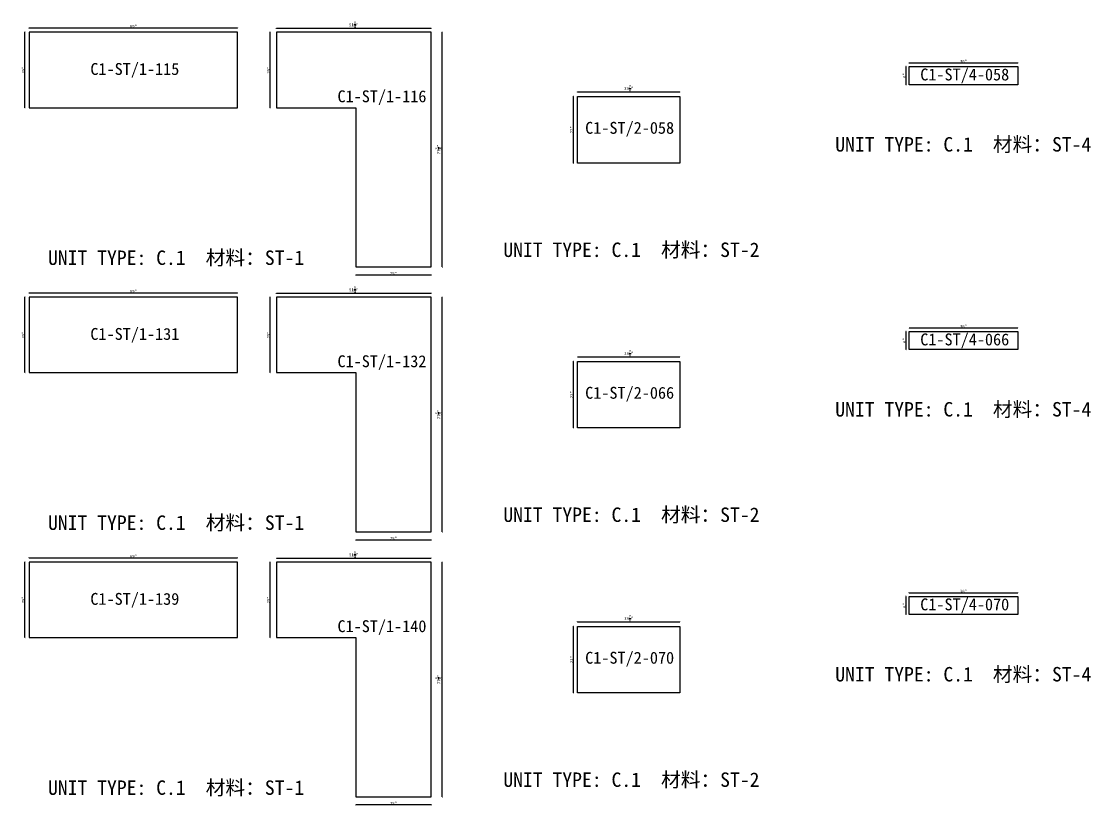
# Model space of a CAD drawing. Header units: millimetres. Extents: x -46962 to 137822, y -48342 to 2116.
# Drawn here: x 114689 to 123684, y -43883 to -37283 of the extents above; entities that cross this region are included whole.
import ezdxf
from ezdxf.enums import TextEntityAlignment as Align

# ---------------------------------------------------------------- set-up
doc = ezdxf.new("R2010")
doc.units = ezdxf.units.MM
doc.layers.add('COUNTERTOP_NUMBER', color=3, linetype='Continuous')
doc.layers.add('COUNTERTOPS', color=7, linetype='Continuous')
doc.styles.add('样式 1', font='')
doc.styles.get('样式 1').set_extended_font_data('NSimSun')
doc.dimstyles.new('副本 ISO-25', dxfattribs={"dimtxt": 25, "dimasz": 10, "dimexe": 1.5, "dimexo": 0.5, "dimtad": 1, "dimlfac": 0.03937, "dimlunit": 5, "dimtxsty": '样式 1', "dimblk": 'ARCHTICK', "dimcen": 2.5, "dimclrd": 256, "dimclrt": 1, "dimazin": 3, "dimtfac": 1, "dimtmove": 0, "dimatfit": 3, "dimfxlon": 1})

# ---------------------------------------------------------------- blocks, each defined once
blk = doc.blocks.new('_ArchTick')
at = {"color": 0, "linetype": 'ByBlock', "const_width": 0.15}
blk.add_lwpolyline([(-0.5, -0.5), (0.5, 0.5)], dxfattribs=at)
blk = doc.blocks.new('*D2062')
at = {"color": 0, "lineweight": -2, "transparency": 16777216}
for p, q in [((114719.8, -37374.9), (114717.3, -37374.9)), ((114719.8, -38009.9), (114717.3, -38009.9))]:
    blk.add_line(p, q, dxfattribs=at)
at = {"lineweight": -2, "transparency": 16777216}
blk.add_line((114718.8, -38009.9), (114718.8, -37374.9), dxfattribs=at)
at = {"layer": 'Defpoints', "color": 0, "transparency": 16777216}
for p in [(114718.8, -37374.9), (114755.8, -37374.9), (114755.8, -38009.9)]:
    blk.add_point(p, dxfattribs=at)
at = {"lineweight": -2, "transparency": 16777216, "xscale": 10, "yscale": 10, "zscale": 10}
for p, rotation in [((114718.8, -37374.9), 90), ((114718.8, -38009.9), 270)]:
    blk.add_blockref('_ArchTick', p, dxfattribs=dict(at, rotation=rotation))
at = {"color": 1, "transparency": 16777216, "insert": (114705.7, -37692.4), "char_height": 25, "attachment_point": 5, "rotation": 90, "style": '样式 1'}
blk.add_mtext('\\A1;25"', dxfattribs=at)
blk = doc.blocks.new('*D2063')
at = {"color": 0, "lineweight": -2, "transparency": 16777216}
for p, q in [((114755.8, -37339.6), (114755.8, -37337.1)), ((116508.4, -37339.6), (116508.4, -37337.1))]:
    blk.add_line(p, q, dxfattribs=at)
at = {"lineweight": -2, "transparency": 16777216}
blk.add_line((114755.8, -37338.6), (116508.4, -37338.6), dxfattribs=at)
at = {"layer": 'Defpoints', "color": 0, "transparency": 16777216}
for p in [(114755.8, -37374.9), (116508.4, -37338.6), (116508.4, -37374.9)]:
    blk.add_point(p, dxfattribs=at)
at = {"lineweight": -2, "transparency": 16777216, "xscale": 10, "yscale": 10, "zscale": 10, "rotation": 180}
blk.add_blockref('_ArchTick', (114755.8, -37338.6), dxfattribs=at)
at = {"lineweight": -2, "transparency": 16777216, "xscale": 10, "yscale": 10, "zscale": 10}
blk.add_blockref('_ArchTick', (116508.4, -37338.6), dxfattribs=at)
at = {"color": 1, "transparency": 16777216, "insert": (115632.1, -37325.5), "char_height": 25, "attachment_point": 5, "style": '样式 1'}
blk.add_mtext('\\A1;69"', dxfattribs=at)
blk = doc.blocks.new('*D2064')
at = {"color": 0, "lineweight": -2, "transparency": 16777216}
for p, q in [((116834.7, -37342.8), (116834.7, -37340.3)), ((118136.4, -37342.8), (118136.4, -37340.3))]:
    blk.add_line(p, q, dxfattribs=at)
at = {"lineweight": -2, "transparency": 16777216}
blk.add_line((116834.7, -37341.8), (118136.4, -37341.8), dxfattribs=at)
at = {"layer": 'Defpoints', "color": 0, "transparency": 16777216}
for p in [(116834.7, -37374.9), (118136.4, -37341.8), (118136.4, -37374.9)]:
    blk.add_point(p, dxfattribs=at)
at = {"lineweight": -2, "transparency": 16777216, "xscale": 10, "yscale": 10, "zscale": 10, "rotation": 180}
blk.add_blockref('_ArchTick', (116834.7, -37341.8), dxfattribs=at)
at = {"lineweight": -2, "transparency": 16777216, "xscale": 10, "yscale": 10, "zscale": 10}
blk.add_blockref('_ArchTick', (118136.4, -37341.8), dxfattribs=at)
at = {"color": 1, "transparency": 16777216, "insert": (117485.5, -37312.8), "char_height": 25, "attachment_point": 5, "style": '样式 1'}
blk.add_mtext('\\A1;51{\\H1x;\\S1/4;}"', dxfattribs=at)
blk = doc.blocks.new('*D2065')
at = {"color": 0, "lineweight": -2, "transparency": 16777216}
for p, q in [((116782.2, -37374.9), (116779.7, -37374.9)), ((116782.2, -38009.9), (116779.7, -38009.9))]:
    blk.add_line(p, q, dxfattribs=at)
at = {"lineweight": -2, "transparency": 16777216}
blk.add_line((116781.2, -38009.9), (116781.2, -37374.9), dxfattribs=at)
at = {"layer": 'Defpoints', "color": 0, "transparency": 16777216}
for p in [(116781.2, -37374.9), (116834.7, -37374.9), (116834.7, -38009.9)]:
    blk.add_point(p, dxfattribs=at)
at = {"lineweight": -2, "transparency": 16777216, "xscale": 10, "yscale": 10, "zscale": 10}
for p, rotation in [((116781.2, -37374.9), 90), ((116781.2, -38009.9), 270)]:
    blk.add_blockref('_ArchTick', p, dxfattribs=dict(at, rotation=rotation))
at = {"color": 1, "transparency": 16777216, "insert": (116768.1, -37692.4), "char_height": 25, "attachment_point": 5, "rotation": 90, "style": '样式 1'}
blk.add_mtext('\\A1;25"', dxfattribs=at)
blk = doc.blocks.new('*D2066')
at = {"color": 0, "lineweight": -2, "transparency": 16777216}
for p, q in [((117501.4, -39417.2), (117501.4, -39419.7)), ((118136.4, -39417.2), (118136.4, -39419.7))]:
    blk.add_line(p, q, dxfattribs=at)
at = {"lineweight": -2, "transparency": 16777216}
blk.add_line((118136.4, -39418.2), (117501.4, -39418.2), dxfattribs=at)
at = {"layer": 'Defpoints', "color": 0, "transparency": 16777216}
for p in [(117501.4, -39349.8), (118136.4, -39349.8), (117501.4, -39418.2)]:
    blk.add_point(p, dxfattribs=at)
at = {"lineweight": -2, "transparency": 16777216, "xscale": 10, "yscale": 10, "zscale": 10, "rotation": 180}
blk.add_blockref('_ArchTick', (117501.4, -39418.2), dxfattribs=at)
at = {"lineweight": -2, "transparency": 16777216, "xscale": 10, "yscale": 10, "zscale": 10}
blk.add_blockref('_ArchTick', (118136.4, -39418.2), dxfattribs=at)
at = {"color": 1, "transparency": 16777216, "insert": (117818.9, -39405.1), "char_height": 25, "attachment_point": 5, "style": '样式 1'}
blk.add_mtext('\\A1;25"', dxfattribs=at)
blk = doc.blocks.new('*D2067')
at = {"color": 0, "lineweight": -2, "transparency": 16777216}
for p, q in [((118228.6, -37374.9), (118231.1, -37374.9)), ((118228.6, -39349.8), (118231.1, -39349.8))]:
    blk.add_line(p, q, dxfattribs=at)
at = {"lineweight": -2, "transparency": 16777216}
blk.add_line((118229.6, -39349.8), (118229.6, -37374.9), dxfattribs=at)
at = {"layer": 'Defpoints', "color": 0, "transparency": 16777216}
for p in [(118136.4, -37374.9), (118229.6, -37374.9), (118136.4, -39349.8)]:
    blk.add_point(p, dxfattribs=at)
at = {"lineweight": -2, "transparency": 16777216, "xscale": 10, "yscale": 10, "zscale": 10}
for p, rotation in [((118229.6, -37374.9), 90), ((118229.6, -39349.8), 270)]:
    blk.add_blockref('_ArchTick', p, dxfattribs=dict(at, rotation=rotation))
at = {"color": 1, "transparency": 16777216, "insert": (118200.5, -38362.4), "char_height": 25, "attachment_point": 5, "rotation": 90, "style": '样式 1'}
blk.add_mtext('\\A1;77{\\H1x;\\S3/4;}"', dxfattribs=at)
blk = doc.blocks.new('*D2068')
at = {"color": 0, "lineweight": -2, "transparency": 16777216}
for p, q in [((119368.3, -37878.1), (119368.3, -37875.6)), ((120228.7, -37878.1), (120228.7, -37875.6))]:
    blk.add_line(p, q, dxfattribs=at)
at = {"lineweight": -2, "transparency": 16777216}
blk.add_line((119368.3, -37877.1), (120228.7, -37877.1), dxfattribs=at)
at = {"layer": 'Defpoints', "color": 0, "transparency": 16777216}
for p in [(119368.3, -37916.5), (120228.7, -37877.1), (120228.7, -37916.5)]:
    blk.add_point(p, dxfattribs=at)
at = {"lineweight": -2, "transparency": 16777216, "xscale": 10, "yscale": 10, "zscale": 10, "rotation": 180}
blk.add_blockref('_ArchTick', (119368.3, -37877.1), dxfattribs=at)
at = {"lineweight": -2, "transparency": 16777216, "xscale": 10, "yscale": 10, "zscale": 10}
blk.add_blockref('_ArchTick', (120228.7, -37877.1), dxfattribs=at)
at = {"color": 1, "transparency": 16777216, "insert": (119798.5, -37848), "char_height": 25, "attachment_point": 5, "style": '样式 1'}
blk.add_mtext('\\A1;33{\\H1x;\\S7/8;}"', dxfattribs=at)
blk = doc.blocks.new('*D2069')
at = {"color": 0, "lineweight": -2, "transparency": 16777216}
for p, q in [((119332.7, -37916.5), (119330.2, -37916.5)), ((119332.7, -38475.3), (119330.2, -38475.3))]:
    blk.add_line(p, q, dxfattribs=at)
at = {"lineweight": -2, "transparency": 16777216}
blk.add_line((119331.7, -37916.5), (119331.7, -38475.3), dxfattribs=at)
at = {"layer": 'Defpoints', "color": 0, "transparency": 16777216}
for p in [(119368.3, -37916.5), (119331.7, -38475.3), (119368.3, -38475.3)]:
    blk.add_point(p, dxfattribs=at)
at = {"lineweight": -2, "transparency": 16777216, "xscale": 10, "yscale": 10, "zscale": 10}
for p, rotation in [((119331.7, -37916.5), 90), ((119331.7, -38475.3), 270)]:
    blk.add_blockref('_ArchTick', p, dxfattribs=dict(at, rotation=rotation))
at = {"color": 1, "transparency": 16777216, "insert": (119318.5, -38195.9), "char_height": 25, "attachment_point": 5, "rotation": 90, "style": '样式 1'}
blk.add_mtext('\\A1;22"', dxfattribs=at)
blk = doc.blocks.new('*D2070')
at = {"color": 0, "lineweight": -2, "transparency": 16777216}
for p, q in [((122157.1, -37633.9), (122157.1, -37631.4)), ((123071.5, -37633.9), (123071.5, -37631.4))]:
    blk.add_line(p, q, dxfattribs=at)
at = {"lineweight": -2, "transparency": 16777216}
blk.add_line((122157.1, -37632.9), (123071.5, -37632.9), dxfattribs=at)
at = {"layer": 'Defpoints', "color": 0, "transparency": 16777216}
for p in [(122157.1, -37663.7), (123071.5, -37632.9), (123071.5, -37663.7)]:
    blk.add_point(p, dxfattribs=at)
at = {"lineweight": -2, "transparency": 16777216, "xscale": 10, "yscale": 10, "zscale": 10, "rotation": 180}
blk.add_blockref('_ArchTick', (122157.1, -37632.9), dxfattribs=at)
at = {"lineweight": -2, "transparency": 16777216, "xscale": 10, "yscale": 10, "zscale": 10}
blk.add_blockref('_ArchTick', (123071.5, -37632.9), dxfattribs=at)
at = {"color": 1, "transparency": 16777216, "insert": (122614.3, -37619.8), "char_height": 25, "attachment_point": 5, "style": '样式 1'}
blk.add_mtext('\\A1;36"', dxfattribs=at)
blk = doc.blocks.new('*D2071')
at = {"color": 0, "lineweight": -2, "transparency": 16777216}
for p, q in [((122132.3, -37663.7), (122129.8, -37663.7)), ((122132.3, -37816.1), (122129.8, -37816.1))]:
    blk.add_line(p, q, dxfattribs=at)
at = {"lineweight": -2, "transparency": 16777216}
blk.add_line((122131.3, -37816.1), (122131.3, -37663.7), dxfattribs=at)
at = {"layer": 'Defpoints', "color": 0, "transparency": 16777216}
for p in [(122131.3, -37663.7), (122157.1, -37663.7), (122157.1, -37816.1)]:
    blk.add_point(p, dxfattribs=at)
at = {"lineweight": -2, "transparency": 16777216, "xscale": 10, "yscale": 10, "zscale": 10}
for p, rotation in [((122131.3, -37663.7), 90), ((122131.3, -37816.1), 270)]:
    blk.add_blockref('_ArchTick', p, dxfattribs=dict(at, rotation=rotation))
at = {"color": 1, "transparency": 16777216, "insert": (122118.1, -37739.9), "char_height": 25, "attachment_point": 5, "rotation": 90, "style": '样式 1'}
blk.add_mtext('\\A1;6"', dxfattribs=at)
blk = doc.blocks.new('*D1708')
at = {"color": 0, "lineweight": -2, "transparency": 16777216}
for p, q in [((114719.8, -39604.5), (114717.3, -39604.5)), ((114719.8, -40239.5), (114717.3, -40239.5))]:
    blk.add_line(p, q, dxfattribs=at)
at = {"lineweight": -2, "transparency": 16777216}
blk.add_line((114718.8, -40239.5), (114718.8, -39604.5), dxfattribs=at)
at = {"layer": 'Defpoints', "color": 0, "transparency": 16777216}
for p in [(114718.8, -39604.5), (114755.8, -39604.5), (114755.8, -40239.5)]:
    blk.add_point(p, dxfattribs=at)
at = {"lineweight": -2, "transparency": 16777216, "xscale": 10, "yscale": 10, "zscale": 10}
for p, rotation in [((114718.8, -39604.5), 90), ((114718.8, -40239.5), 270)]:
    blk.add_blockref('_ArchTick', p, dxfattribs=dict(at, rotation=rotation))
at = {"color": 1, "transparency": 16777216, "insert": (114705.7, -39922), "char_height": 25, "attachment_point": 5, "rotation": 90, "style": '样式 1'}
blk.add_mtext('\\A1;25"', dxfattribs=at)
blk = doc.blocks.new('*D1709')
at = {"color": 0, "lineweight": -2, "transparency": 16777216}
for p, q in [((114755.8, -39569.2), (114755.8, -39566.7)), ((116508.4, -39569.2), (116508.4, -39566.7))]:
    blk.add_line(p, q, dxfattribs=at)
at = {"lineweight": -2, "transparency": 16777216}
blk.add_line((114755.8, -39568.2), (116508.4, -39568.2), dxfattribs=at)
at = {"layer": 'Defpoints', "color": 0, "transparency": 16777216}
for p in [(116508.4, -39568.2), (114755.8, -39604.5), (116508.4, -39604.5)]:
    blk.add_point(p, dxfattribs=at)
at = {"lineweight": -2, "transparency": 16777216, "xscale": 10, "yscale": 10, "zscale": 10, "rotation": 180}
blk.add_blockref('_ArchTick', (114755.8, -39568.2), dxfattribs=at)
at = {"lineweight": -2, "transparency": 16777216, "xscale": 10, "yscale": 10, "zscale": 10}
blk.add_blockref('_ArchTick', (116508.4, -39568.2), dxfattribs=at)
at = {"color": 1, "transparency": 16777216, "insert": (115632.1, -39555), "char_height": 25, "attachment_point": 5, "style": '样式 1'}
blk.add_mtext('\\A1;69"', dxfattribs=at)
blk = doc.blocks.new('*D1710')
at = {"color": 0, "lineweight": -2, "transparency": 16777216}
for p, q in [((116834.7, -39572.4), (116834.7, -39569.9)), ((118136.4, -39572.4), (118136.4, -39569.9))]:
    blk.add_line(p, q, dxfattribs=at)
at = {"lineweight": -2, "transparency": 16777216}
blk.add_line((116834.7, -39571.4), (118136.4, -39571.4), dxfattribs=at)
at = {"layer": 'Defpoints', "color": 0, "transparency": 16777216}
for p in [(118136.4, -39571.4), (116834.7, -39604.5), (118136.4, -39604.5)]:
    blk.add_point(p, dxfattribs=at)
at = {"lineweight": -2, "transparency": 16777216, "xscale": 10, "yscale": 10, "zscale": 10, "rotation": 180}
blk.add_blockref('_ArchTick', (116834.7, -39571.4), dxfattribs=at)
at = {"lineweight": -2, "transparency": 16777216, "xscale": 10, "yscale": 10, "zscale": 10}
blk.add_blockref('_ArchTick', (118136.4, -39571.4), dxfattribs=at)
at = {"color": 1, "transparency": 16777216, "insert": (117485.5, -39542.3), "char_height": 25, "attachment_point": 5, "style": '样式 1'}
blk.add_mtext('\\A1;51{\\H1x;\\S1/4;}"', dxfattribs=at)
blk = doc.blocks.new('*D1711')
at = {"color": 0, "lineweight": -2, "transparency": 16777216}
for p, q in [((116782.2, -39604.5), (116779.7, -39604.5)), ((116782.2, -40239.5), (116779.7, -40239.5))]:
    blk.add_line(p, q, dxfattribs=at)
at = {"lineweight": -2, "transparency": 16777216}
blk.add_line((116781.2, -40239.5), (116781.2, -39604.5), dxfattribs=at)
at = {"layer": 'Defpoints', "color": 0, "transparency": 16777216}
for p in [(116781.2, -39604.5), (116834.7, -39604.5), (116834.7, -40239.5)]:
    blk.add_point(p, dxfattribs=at)
at = {"lineweight": -2, "transparency": 16777216, "xscale": 10, "yscale": 10, "zscale": 10}
for p, rotation in [((116781.2, -39604.5), 90), ((116781.2, -40239.5), 270)]:
    blk.add_blockref('_ArchTick', p, dxfattribs=dict(at, rotation=rotation))
at = {"color": 1, "transparency": 16777216, "insert": (116768.1, -39922), "char_height": 25, "attachment_point": 5, "rotation": 90, "style": '样式 1'}
blk.add_mtext('\\A1;25"', dxfattribs=at)
blk = doc.blocks.new('*D1712')
at = {"color": 0, "lineweight": -2, "transparency": 16777216}
for p, q in [((117501.4, -41646.8), (117501.4, -41649.3)), ((118136.4, -41646.8), (118136.4, -41649.3))]:
    blk.add_line(p, q, dxfattribs=at)
at = {"lineweight": -2, "transparency": 16777216}
blk.add_line((118136.4, -41647.8), (117501.4, -41647.8), dxfattribs=at)
at = {"layer": 'Defpoints', "color": 0, "transparency": 16777216}
for p in [(117501.4, -41579.4), (118136.4, -41579.4), (117501.4, -41647.8)]:
    blk.add_point(p, dxfattribs=at)
at = {"lineweight": -2, "transparency": 16777216, "xscale": 10, "yscale": 10, "zscale": 10, "rotation": 180}
blk.add_blockref('_ArchTick', (117501.4, -41647.8), dxfattribs=at)
at = {"lineweight": -2, "transparency": 16777216, "xscale": 10, "yscale": 10, "zscale": 10}
blk.add_blockref('_ArchTick', (118136.4, -41647.8), dxfattribs=at)
at = {"color": 1, "transparency": 16777216, "insert": (117818.9, -41634.6), "char_height": 25, "attachment_point": 5, "style": '样式 1'}
blk.add_mtext('\\A1;25"', dxfattribs=at)
blk = doc.blocks.new('*D1713')
at = {"color": 0, "lineweight": -2, "transparency": 16777216}
for p, q in [((118228.6, -39604.5), (118231.1, -39604.5)), ((118228.6, -41579.4), (118231.1, -41579.4))]:
    blk.add_line(p, q, dxfattribs=at)
at = {"lineweight": -2, "transparency": 16777216}
blk.add_line((118229.6, -41579.4), (118229.6, -39604.5), dxfattribs=at)
at = {"layer": 'Defpoints', "color": 0, "transparency": 16777216}
for p in [(118136.4, -39604.5), (118229.6, -39604.5), (118136.4, -41579.4)]:
    blk.add_point(p, dxfattribs=at)
at = {"lineweight": -2, "transparency": 16777216, "xscale": 10, "yscale": 10, "zscale": 10}
for p, rotation in [((118229.6, -39604.5), 90), ((118229.6, -41579.4), 270)]:
    blk.add_blockref('_ArchTick', p, dxfattribs=dict(at, rotation=rotation))
at = {"color": 1, "transparency": 16777216, "insert": (118200.5, -40591.9), "char_height": 25, "attachment_point": 5, "rotation": 90, "style": '样式 1'}
blk.add_mtext('\\A1;77{\\H1x;\\S3/4;}"', dxfattribs=at)
blk = doc.blocks.new('*D1714')
at = {"color": 0, "lineweight": -2, "transparency": 16777216}
for p, q in [((119368.3, -40107.6), (119368.3, -40105.1)), ((120228.7, -40107.6), (120228.7, -40105.1))]:
    blk.add_line(p, q, dxfattribs=at)
at = {"lineweight": -2, "transparency": 16777216}
blk.add_line((119368.3, -40106.6), (120228.7, -40106.6), dxfattribs=at)
at = {"layer": 'Defpoints', "color": 0, "transparency": 16777216}
for p in [(120228.7, -40106.6), (119368.3, -40146), (120228.7, -40146)]:
    blk.add_point(p, dxfattribs=at)
at = {"lineweight": -2, "transparency": 16777216, "xscale": 10, "yscale": 10, "zscale": 10, "rotation": 180}
blk.add_blockref('_ArchTick', (119368.3, -40106.6), dxfattribs=at)
at = {"lineweight": -2, "transparency": 16777216, "xscale": 10, "yscale": 10, "zscale": 10}
blk.add_blockref('_ArchTick', (120228.7, -40106.6), dxfattribs=at)
at = {"color": 1, "transparency": 16777216, "insert": (119798.5, -40077.5), "char_height": 25, "attachment_point": 5, "style": '样式 1'}
blk.add_mtext('\\A1;33{\\H1x;\\S7/8;}"', dxfattribs=at)
blk = doc.blocks.new('*D1715')
at = {"color": 0, "lineweight": -2, "transparency": 16777216}
for p, q in [((119332.7, -40146), (119330.2, -40146)), ((119332.7, -40704.8), (119330.2, -40704.8))]:
    blk.add_line(p, q, dxfattribs=at)
at = {"lineweight": -2, "transparency": 16777216}
blk.add_line((119331.7, -40146), (119331.7, -40704.8), dxfattribs=at)
at = {"layer": 'Defpoints', "color": 0, "transparency": 16777216}
for p in [(119368.3, -40146), (119331.7, -40704.8), (119368.3, -40704.8)]:
    blk.add_point(p, dxfattribs=at)
at = {"lineweight": -2, "transparency": 16777216, "xscale": 10, "yscale": 10, "zscale": 10}
for p, rotation in [((119331.7, -40146), 90), ((119331.7, -40704.8), 270)]:
    blk.add_blockref('_ArchTick', p, dxfattribs=dict(at, rotation=rotation))
at = {"color": 1, "transparency": 16777216, "insert": (119318.5, -40425.4), "char_height": 25, "attachment_point": 5, "rotation": 90, "style": '样式 1'}
blk.add_mtext('\\A1;22"', dxfattribs=at)
blk = doc.blocks.new('*D1716')
at = {"color": 0, "lineweight": -2, "transparency": 16777216}
for p, q in [((122157.1, -39863.5), (122157.1, -39861)), ((123071.5, -39863.5), (123071.5, -39861))]:
    blk.add_line(p, q, dxfattribs=at)
at = {"lineweight": -2, "transparency": 16777216}
blk.add_line((122157.1, -39862.5), (123071.5, -39862.5), dxfattribs=at)
at = {"layer": 'Defpoints', "color": 0, "transparency": 16777216}
for p in [(122157.1, -39893.3), (123071.5, -39862.5), (123071.5, -39893.3)]:
    blk.add_point(p, dxfattribs=at)
at = {"lineweight": -2, "transparency": 16777216, "xscale": 10, "yscale": 10, "zscale": 10, "rotation": 180}
blk.add_blockref('_ArchTick', (122157.1, -39862.5), dxfattribs=at)
at = {"lineweight": -2, "transparency": 16777216, "xscale": 10, "yscale": 10, "zscale": 10}
blk.add_blockref('_ArchTick', (123071.5, -39862.5), dxfattribs=at)
at = {"color": 1, "transparency": 16777216, "insert": (122614.3, -39849.4), "char_height": 25, "attachment_point": 5, "style": '样式 1'}
blk.add_mtext('\\A1;36"', dxfattribs=at)
blk = doc.blocks.new('*D1717')
at = {"color": 0, "lineweight": -2, "transparency": 16777216}
for p, q in [((122132.3, -39893.3), (122129.8, -39893.3)), ((122132.3, -40045.7), (122129.8, -40045.7))]:
    blk.add_line(p, q, dxfattribs=at)
at = {"lineweight": -2, "transparency": 16777216}
blk.add_line((122131.3, -40045.7), (122131.3, -39893.3), dxfattribs=at)
at = {"layer": 'Defpoints', "color": 0, "transparency": 16777216}
for p in [(122131.3, -39893.3), (122157.1, -39893.3), (122157.1, -40045.7)]:
    blk.add_point(p, dxfattribs=at)
at = {"lineweight": -2, "transparency": 16777216, "xscale": 10, "yscale": 10, "zscale": 10}
for p, rotation in [((122131.3, -39893.3), 90), ((122131.3, -40045.7), 270)]:
    blk.add_blockref('_ArchTick', p, dxfattribs=dict(at, rotation=rotation))
at = {"color": 1, "transparency": 16777216, "insert": (122118.1, -39969.5), "char_height": 25, "attachment_point": 5, "rotation": 90, "style": '样式 1'}
blk.add_mtext('\\A1;6"', dxfattribs=at)
blk = doc.blocks.new('*D1884')
at = {"color": 0, "lineweight": -2, "transparency": 16777216}
for p, q in [((114719.8, -41834.1), (114717.3, -41834.1)), ((114719.8, -42469.1), (114717.3, -42469.1))]:
    blk.add_line(p, q, dxfattribs=at)
at = {"lineweight": -2, "transparency": 16777216}
blk.add_line((114718.8, -42469.1), (114718.8, -41834.1), dxfattribs=at)
at = {"layer": 'Defpoints', "color": 0, "transparency": 16777216}
for p in [(114718.8, -41834.1), (114755.8, -41834.1), (114755.8, -42469.1)]:
    blk.add_point(p, dxfattribs=at)
at = {"lineweight": -2, "transparency": 16777216, "xscale": 10, "yscale": 10, "zscale": 10}
for p, rotation in [((114718.8, -41834.1), 90), ((114718.8, -42469.1), 270)]:
    blk.add_blockref('_ArchTick', p, dxfattribs=dict(at, rotation=rotation))
at = {"color": 1, "transparency": 16777216, "insert": (114705.7, -42151.6), "char_height": 25, "attachment_point": 5, "rotation": 90, "style": '样式 1'}
blk.add_mtext('\\A1;25"', dxfattribs=at)
blk = doc.blocks.new('*D1885')
at = {"color": 0, "lineweight": -2, "transparency": 16777216}
for p, q in [((114755.8, -41798.7), (114755.8, -41796.2)), ((116508.4, -41798.7), (116508.4, -41796.2))]:
    blk.add_line(p, q, dxfattribs=at)
at = {"lineweight": -2, "transparency": 16777216}
blk.add_line((114755.8, -41797.7), (116508.4, -41797.7), dxfattribs=at)
at = {"layer": 'Defpoints', "color": 0, "transparency": 16777216}
for p in [(116508.4, -41797.7), (114755.8, -41834.1), (116508.4, -41834.1)]:
    blk.add_point(p, dxfattribs=at)
at = {"lineweight": -2, "transparency": 16777216, "xscale": 10, "yscale": 10, "zscale": 10, "rotation": 180}
blk.add_blockref('_ArchTick', (114755.8, -41797.7), dxfattribs=at)
at = {"lineweight": -2, "transparency": 16777216, "xscale": 10, "yscale": 10, "zscale": 10}
blk.add_blockref('_ArchTick', (116508.4, -41797.7), dxfattribs=at)
at = {"color": 1, "transparency": 16777216, "insert": (115632.1, -41784.6), "char_height": 25, "attachment_point": 5, "style": '样式 1'}
blk.add_mtext('\\A1;69"', dxfattribs=at)
blk = doc.blocks.new('*D1886')
at = {"color": 0, "lineweight": -2, "transparency": 16777216}
for p, q in [((116834.7, -41801.9), (116834.7, -41799.4)), ((118136.4, -41801.9), (118136.4, -41799.4))]:
    blk.add_line(p, q, dxfattribs=at)
at = {"lineweight": -2, "transparency": 16777216}
blk.add_line((116834.7, -41800.9), (118136.4, -41800.9), dxfattribs=at)
at = {"layer": 'Defpoints', "color": 0, "transparency": 16777216}
for p in [(118136.4, -41800.9), (116834.7, -41834.1), (118136.4, -41834.1)]:
    blk.add_point(p, dxfattribs=at)
at = {"lineweight": -2, "transparency": 16777216, "xscale": 10, "yscale": 10, "zscale": 10, "rotation": 180}
blk.add_blockref('_ArchTick', (116834.7, -41800.9), dxfattribs=at)
at = {"lineweight": -2, "transparency": 16777216, "xscale": 10, "yscale": 10, "zscale": 10}
blk.add_blockref('_ArchTick', (118136.4, -41800.9), dxfattribs=at)
at = {"color": 1, "transparency": 16777216, "insert": (117485.5, -41771.9), "char_height": 25, "attachment_point": 5, "style": '样式 1'}
blk.add_mtext('\\A1;51{\\H1x;\\S1/4;}"', dxfattribs=at)
blk = doc.blocks.new('*D1887')
at = {"color": 0, "lineweight": -2, "transparency": 16777216}
for p, q in [((116782.2, -41834.1), (116779.7, -41834.1)), ((116782.2, -42469.1), (116779.7, -42469.1))]:
    blk.add_line(p, q, dxfattribs=at)
at = {"lineweight": -2, "transparency": 16777216}
blk.add_line((116781.2, -42469.1), (116781.2, -41834.1), dxfattribs=at)
at = {"layer": 'Defpoints', "color": 0, "transparency": 16777216}
for p in [(116781.2, -41834.1), (116834.7, -41834.1), (116834.7, -42469.1)]:
    blk.add_point(p, dxfattribs=at)
at = {"lineweight": -2, "transparency": 16777216, "xscale": 10, "yscale": 10, "zscale": 10}
for p, rotation in [((116781.2, -41834.1), 90), ((116781.2, -42469.1), 270)]:
    blk.add_blockref('_ArchTick', p, dxfattribs=dict(at, rotation=rotation))
at = {"color": 1, "transparency": 16777216, "insert": (116768.1, -42151.6), "char_height": 25, "attachment_point": 5, "rotation": 90, "style": '样式 1'}
blk.add_mtext('\\A1;25"', dxfattribs=at)
blk = doc.blocks.new('*D1888')
at = {"color": 0, "lineweight": -2, "transparency": 16777216}
for p, q in [((117501.4, -43876.3), (117501.4, -43878.8)), ((118136.4, -43876.3), (118136.4, -43878.8))]:
    blk.add_line(p, q, dxfattribs=at)
at = {"lineweight": -2, "transparency": 16777216}
blk.add_line((118136.4, -43877.3), (117501.4, -43877.3), dxfattribs=at)
at = {"layer": 'Defpoints', "color": 0, "transparency": 16777216}
for p in [(117501.4, -43808.9), (117501.4, -43877.3), (118136.4, -43808.9)]:
    blk.add_point(p, dxfattribs=at)
at = {"lineweight": -2, "transparency": 16777216, "xscale": 10, "yscale": 10, "zscale": 10, "rotation": 180}
blk.add_blockref('_ArchTick', (117501.4, -43877.3), dxfattribs=at)
at = {"lineweight": -2, "transparency": 16777216, "xscale": 10, "yscale": 10, "zscale": 10}
blk.add_blockref('_ArchTick', (118136.4, -43877.3), dxfattribs=at)
at = {"color": 1, "transparency": 16777216, "insert": (117818.9, -43864.2), "char_height": 25, "attachment_point": 5, "style": '样式 1'}
blk.add_mtext('\\A1;25"', dxfattribs=at)
blk = doc.blocks.new('*D1889')
at = {"color": 0, "lineweight": -2, "transparency": 16777216}
for p, q in [((118228.6, -41834.1), (118231.1, -41834.1)), ((118228.6, -43808.9), (118231.1, -43808.9))]:
    blk.add_line(p, q, dxfattribs=at)
at = {"lineweight": -2, "transparency": 16777216}
blk.add_line((118229.6, -43808.9), (118229.6, -41834.1), dxfattribs=at)
at = {"layer": 'Defpoints', "color": 0, "transparency": 16777216}
for p in [(118136.4, -41834.1), (118229.6, -41834.1), (118136.4, -43808.9)]:
    blk.add_point(p, dxfattribs=at)
at = {"lineweight": -2, "transparency": 16777216, "xscale": 10, "yscale": 10, "zscale": 10}
for p, rotation in [((118229.6, -41834.1), 90), ((118229.6, -43808.9), 270)]:
    blk.add_blockref('_ArchTick', p, dxfattribs=dict(at, rotation=rotation))
at = {"color": 1, "transparency": 16777216, "insert": (118200.5, -42821.5), "char_height": 25, "attachment_point": 5, "rotation": 90, "style": '样式 1'}
blk.add_mtext('\\A1;77{\\H1x;\\S3/4;}"', dxfattribs=at)
blk = doc.blocks.new('*D1890')
at = {"color": 0, "lineweight": -2, "transparency": 16777216}
for p, q in [((119368.3, -42337.2), (119368.3, -42334.7)), ((120228.7, -42337.2), (120228.7, -42334.7))]:
    blk.add_line(p, q, dxfattribs=at)
at = {"lineweight": -2, "transparency": 16777216}
blk.add_line((119368.3, -42336.2), (120228.7, -42336.2), dxfattribs=at)
at = {"layer": 'Defpoints', "color": 0, "transparency": 16777216}
for p in [(120228.7, -42336.2), (119368.3, -42375.6), (120228.7, -42375.6)]:
    blk.add_point(p, dxfattribs=at)
at = {"lineweight": -2, "transparency": 16777216, "xscale": 10, "yscale": 10, "zscale": 10, "rotation": 180}
blk.add_blockref('_ArchTick', (119368.3, -42336.2), dxfattribs=at)
at = {"lineweight": -2, "transparency": 16777216, "xscale": 10, "yscale": 10, "zscale": 10}
blk.add_blockref('_ArchTick', (120228.7, -42336.2), dxfattribs=at)
at = {"color": 1, "transparency": 16777216, "insert": (119798.5, -42307.1), "char_height": 25, "attachment_point": 5, "style": '样式 1'}
blk.add_mtext('\\A1;33{\\H1x;\\S7/8;}"', dxfattribs=at)
blk = doc.blocks.new('*D1891')
at = {"color": 0, "lineweight": -2, "transparency": 16777216}
for p, q in [((119332.7, -42375.6), (119330.2, -42375.6)), ((119332.7, -42934.4), (119330.2, -42934.4))]:
    blk.add_line(p, q, dxfattribs=at)
at = {"lineweight": -2, "transparency": 16777216}
blk.add_line((119331.7, -42375.6), (119331.7, -42934.4), dxfattribs=at)
at = {"layer": 'Defpoints', "color": 0, "transparency": 16777216}
for p in [(119368.3, -42375.6), (119331.7, -42934.4), (119368.3, -42934.4)]:
    blk.add_point(p, dxfattribs=at)
at = {"lineweight": -2, "transparency": 16777216, "xscale": 10, "yscale": 10, "zscale": 10}
for p, rotation in [((119331.7, -42375.6), 90), ((119331.7, -42934.4), 270)]:
    blk.add_blockref('_ArchTick', p, dxfattribs=dict(at, rotation=rotation))
at = {"color": 1, "transparency": 16777216, "insert": (119318.5, -42655), "char_height": 25, "attachment_point": 5, "rotation": 90, "style": '样式 1'}
blk.add_mtext('\\A1;22"', dxfattribs=at)
blk = doc.blocks.new('*D1892')
at = {"color": 0, "lineweight": -2, "transparency": 16777216}
for p, q in [((122157.1, -42093), (122157.1, -42090.5)), ((123071.5, -42093), (123071.5, -42090.5))]:
    blk.add_line(p, q, dxfattribs=at)
at = {"lineweight": -2, "transparency": 16777216}
blk.add_line((122157.1, -42092), (123071.5, -42092), dxfattribs=at)
at = {"layer": 'Defpoints', "color": 0, "transparency": 16777216}
for p in [(123071.5, -42092), (122157.1, -42122.9), (123071.5, -42122.9)]:
    blk.add_point(p, dxfattribs=at)
at = {"lineweight": -2, "transparency": 16777216, "xscale": 10, "yscale": 10, "zscale": 10, "rotation": 180}
blk.add_blockref('_ArchTick', (122157.1, -42092), dxfattribs=at)
at = {"lineweight": -2, "transparency": 16777216, "xscale": 10, "yscale": 10, "zscale": 10}
blk.add_blockref('_ArchTick', (123071.5, -42092), dxfattribs=at)
at = {"color": 1, "transparency": 16777216, "insert": (122614.3, -42078.9), "char_height": 25, "attachment_point": 5, "style": '样式 1'}
blk.add_mtext('\\A1;36"', dxfattribs=at)
blk = doc.blocks.new('*D1893')
at = {"color": 0, "lineweight": -2, "transparency": 16777216}
for p, q in [((122132.3, -42122.9), (122129.8, -42122.9)), ((122132.3, -42275.3), (122129.8, -42275.3))]:
    blk.add_line(p, q, dxfattribs=at)
at = {"lineweight": -2, "transparency": 16777216}
blk.add_line((122131.3, -42275.3), (122131.3, -42122.9), dxfattribs=at)
at = {"layer": 'Defpoints', "color": 0, "transparency": 16777216}
for p in [(122131.3, -42122.9), (122157.1, -42122.9), (122157.1, -42275.3)]:
    blk.add_point(p, dxfattribs=at)
at = {"lineweight": -2, "transparency": 16777216, "xscale": 10, "yscale": 10, "zscale": 10}
for p, rotation in [((122131.3, -42122.9), 90), ((122131.3, -42275.3), 270)]:
    blk.add_blockref('_ArchTick', p, dxfattribs=dict(at, rotation=rotation))
at = {"color": 1, "transparency": 16777216, "insert": (122118.1, -42199.1), "char_height": 25, "attachment_point": 5, "rotation": 90, "style": '样式 1'}
blk.add_mtext('\\A1;6"', dxfattribs=at)

msp = doc.modelspace()

# ---------------------------------------------------------------- linework, layer by layer
at = {"layer": 'COUNTERTOPS'}
for points in [[(114755.771, -38009.936), (116508.371, -38009.936), (116508.371, -37374.936), (114755.771, -37374.936)], [(118136.416, -37374.936), (116834.666, -37374.936), (116834.666, -38009.936), (117501.416, -38009.936), (117501.416, -39349.786), (118136.416, -39349.786)], [(122157.095, -37663.746), (123071.495, -37663.746), (123071.495, -37816.146), (122157.095, -37816.146)], [(119368.3, -37916.477), (120228.725, -37916.477), (120228.725, -38475.277), (119368.3, -38475.277)], [(114755.771, -40239.503), (116508.371, -40239.503), (116508.371, -39604.503), (114755.771, -39604.503)], [(118136.416, -39604.503), (116834.666, -39604.503), (116834.666, -40239.503), (117501.416, -40239.503), (117501.416, -41579.353), (118136.416, -41579.353)], [(122157.095, -39893.313), (123071.495, -39893.313), (123071.495, -40045.713), (122157.095, -40045.713)], [(119368.3, -40146.045), (120228.725, -40146.045), (120228.725, -40704.845), (119368.3, -40704.845)], [(114755.771, -42469.07), (116508.371, -42469.07), (116508.371, -41834.07), (114755.771, -41834.07)], [(118136.416, -41834.07), (116834.666, -41834.07), (116834.666, -42469.07), (117501.416, -42469.07), (117501.416, -43808.92), (118136.416, -43808.92)], [(122157.095, -42122.88), (123071.495, -42122.88), (123071.495, -42275.28), (122157.095, -42275.28)], [(119368.3, -42375.612), (120228.725, -42375.612), (120228.725, -42934.412), (119368.3, -42934.412)]]:
    msp.add_lwpolyline(points, close=True, dxfattribs=at)

# ---------------------------------------------------------------- texts
at = {"style": '样式 1'}
for s, p in [('UNIT TYPE: C.1', (121535.404, -38378.903)), ('材料：ST-4', (122861.685, -38378.903)), ('UNIT TYPE: C.1', (114913.443, -39333.034)), ('材料：ST-1', (116239.724, -39333.034)), ('UNIT TYPE: C.1', (118743.529, -39266.081)), ('材料：ST-2', (120069.81, -39266.081)), ('材料：ST-4', (122861.685, -40608.47)), ('UNIT TYPE: C.1', (121535.404, -40608.47)), ('UNIT TYPE: C.1', (118743.529, -41495.648)), ('材料：ST-2', (120069.81, -41495.648)), ('UNIT TYPE: C.1', (114913.443, -41562.601)), ('材料：ST-1', (116239.724, -41562.601)), ('UNIT TYPE: C.1', (121535.404, -42838.037)), ('材料：ST-4', (122861.685, -42838.037)), ('UNIT TYPE: C.1', (118743.529, -43725.215)), ('材料：ST-2', (120069.81, -43725.215)), ('UNIT TYPE: C.1', (114913.443, -43792.169)), ('材料：ST-1', (116239.724, -43792.169))]:
    msp.add_text(s, height=121.5865, dxfattribs=at).set_placement(p)
at = {"layer": 'COUNTERTOP_NUMBER', "color": 3, "style": '样式 1'}
for s, p in [('C1-ST/1-115', (115643.635, -37684.105)), ('C1-ST/4-058', (122624.958, -37730.315)), ('C1-ST/1-116', (117722.53, -37913.955)), ('C1-ST/2-058', (119806.164, -38179.447)), ('C1-ST/1-131', (115643.635, -39913.672)), ('C1-ST/4-066', (122624.958, -39959.882)), ('C1-ST/1-132', (117722.53, -40143.522)), ('C1-ST/2-066', (119806.164, -40409.014)), ('C1-ST/1-139', (115643.635, -42143.239)), ('C1-ST/4-070', (122624.958, -42189.449)), ('C1-ST/1-140', (117722.53, -42373.089)), ('C1-ST/2-070', (119806.164, -42638.581))]:
    msp.add_text(s, height=100, dxfattribs=at).set_placement(p, align=Align.MIDDLE_CENTER)

# ---------------------------------------------------------------- dimensions: what is measured, and where the dimension line sits
for base, p1, p2, picture, middle in [((116508.371, -37338.605), (114755.771, -37374.936), (116508.371, -37374.936), '*D2063', (115632.071, -37325.48)), ((118136.416, -37341.803), (116834.666, -37374.936), (118136.416, -37374.936), '*D2064', (117485.541, -37312.779)), ((123071.495, -37632.91), (122157.095, -37663.746), (123071.495, -37663.746), '*D2070', (122614.295, -37619.785)), ((120228.725, -37877.051), (119368.3, -37916.477), (120228.725, -37916.477), '*D2068', (119798.513, -37847.957)), ((117501.416, -39418.201), (118136.416, -39349.786), (117501.416, -39349.786), '*D2066', (117818.916, -39405.076)), ((116508.371, -39568.172), (114755.771, -39604.503), (116508.371, -39604.503), '*D1709', (115632.071, -39555.047)), ((118136.416, -39571.37), (116834.666, -39604.503), (118136.416, -39604.503), '*D1710', (117485.541, -39542.347)), ((123071.495, -39862.477), (122157.095, -39893.313), (123071.495, -39893.313), '*D1716', (122614.295, -39849.352)), ((120228.725, -40106.618), (119368.3, -40146.045), (120228.725, -40146.045), '*D1714', (119798.513, -40077.525)), ((117501.416, -41647.769), (118136.416, -41579.353), (117501.416, -41579.353), '*D1712', (117818.916, -41634.644)), ((116508.371, -41797.74), (114755.771, -41834.07), (116508.371, -41834.07), '*D1885', (115632.071, -41784.615)), ((118136.416, -41800.937), (116834.666, -41834.07), (118136.416, -41834.07), '*D1886', (117485.541, -41771.914)), ((123071.495, -42092.044), (122157.095, -42122.88), (123071.495, -42122.88), '*D1892', (122614.295, -42078.919)), ((120228.725, -42336.185), (119368.3, -42375.612), (120228.725, -42375.612), '*D1890', (119798.513, -42307.092)), ((117501.416, -43877.336), (118136.416, -43808.92), (117501.416, -43808.92), '*D1888', (117818.916, -43864.211))]:
    dim = msp.add_linear_dim(base=base, p1=p1, p2=p2, dimstyle='副本 ISO-25')
    dim.commit()
    dim.dimension.update_dxf_attribs({"geometry": picture, "text_midpoint": middle})
for base, p1, p2, picture, middle in [((114718.832, -37374.936), (114755.771, -38009.936), (114755.771, -37374.936), '*D2062', (114705.707, -37692.436)), ((116781.221, -37374.936), (116834.666, -38009.936), (116834.666, -37374.936), '*D2065', (116768.096, -37692.436)), ((118229.639, -37374.936), (118136.416, -39349.786), (118136.416, -37374.936), '*D2067', (118200.545, -38362.361)), ((122131.26, -37663.746), (122157.095, -37816.146), (122157.095, -37663.746), '*D2071', (122118.135, -37739.946)), ((119331.654, -38475.277), (119368.3, -37916.477), (119368.3, -38475.277), '*D2069', (119318.529, -38195.877)), ((114718.832, -39604.503), (114755.771, -40239.503), (114755.771, -39604.503), '*D1708', (114705.707, -39922.003)), ((116781.221, -39604.503), (116834.666, -40239.503), (116834.666, -39604.503), '*D1711', (116768.096, -39922.003)), ((118229.639, -39604.503), (118136.416, -41579.353), (118136.416, -39604.503), '*D1713', (118200.545, -40591.928)), ((122131.26, -39893.313), (122157.095, -40045.713), (122157.095, -39893.313), '*D1717', (122118.135, -39969.513)), ((119331.654, -40704.845), (119368.3, -40146.045), (119368.3, -40704.845), '*D1715', (119318.529, -40425.445)), ((114718.832, -41834.07), (114755.771, -42469.07), (114755.771, -41834.07), '*D1884', (114705.707, -42151.57)), ((116781.221, -41834.07), (116834.666, -42469.07), (116834.666, -41834.07), '*D1887', (116768.096, -42151.57)), ((118229.639, -41834.07), (118136.416, -43808.92), (118136.416, -41834.07), '*D1889', (118200.545, -42821.495)), ((122131.26, -42122.88), (122157.095, -42275.28), (122157.095, -42122.88), '*D1893', (122118.135, -42199.08)), ((119331.654, -42934.412), (119368.3, -42375.612), (119368.3, -42934.412), '*D1891', (119318.529, -42655.012))]:
    dim = msp.add_linear_dim(base=base, p1=p1, p2=p2, angle=90, dimstyle='副本 ISO-25')
    dim.commit()
    dim.dimension.update_dxf_attribs({"geometry": picture, "text_midpoint": middle})

doc.saveas('drawing.dxf')
